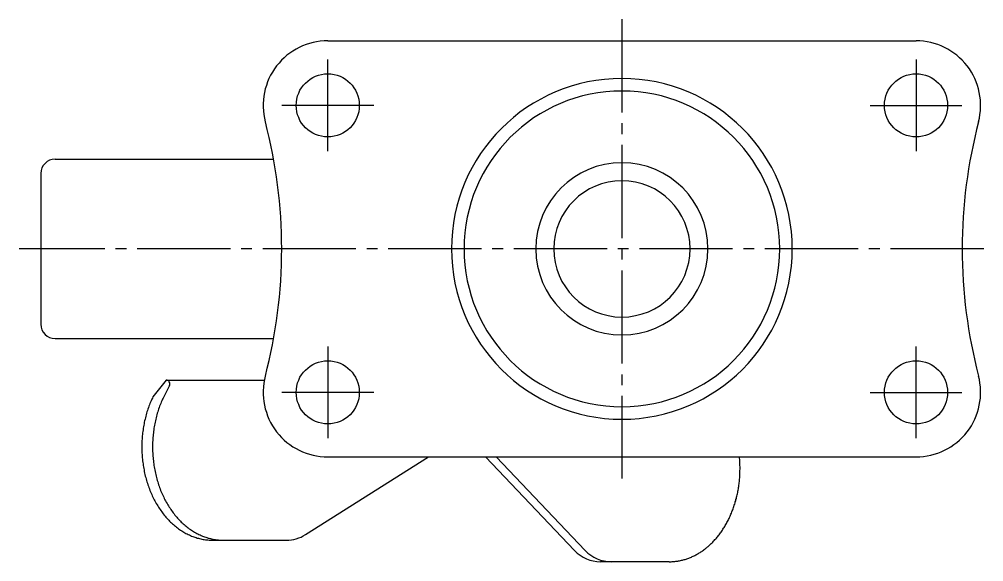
# Model space of a CAD drawing. Extents: x 12 to 284, y 64 to 340.
# Drawn here: x 149.7 to 284.1, y 264.3 to 339.9 of the extents above; entities that cross this region are included whole.
import ezdxf

# ---------------------------------------------------------------- set-up
doc = ezdxf.new("R2010")
doc.units = 0
doc.linetypes.add('CENTER', pattern=[17.5, 13, -1.5, 1.5, -1.5])
doc.layers.get('0').update_dxf_attribs({"linetype": 'CONTINUOUS'})
doc.layers.add('CENTER', color=1, linetype='CENTER')

msp = doc.modelspace()

# ---------------------------------------------------------------- linework, layer by layer
at = {"color": 7, "linetype": 'CONTINUOUS'}
for p, q in [((192.7, 336.92), (274.7, 336.92)), ((154.71, 320.42), (185.15, 320.42)), ((152.71, 318.42), (152.71, 297.42)), ((152.71, 318.42), (152.71, 297.42)), ((154.71, 295.42), (185.15, 295.42)), ((170.19, 289.62), (168.33, 287.32)), ((170.19, 289.62), (183.87, 289.62)), ((170.64, 288.89), (169.83, 287.32)), ((189.6, 268.09), (206.76, 278.92)), ((192.7, 278.92), (274.7, 278.92)), ((227.1, 265.87), (214.68, 278.92)), ((228.6, 265.87), (216.18, 278.92)), ((176.64, 267.32), (186.93, 267.32)), ((240.31, 264.32), (230.72, 264.32))]:
    msp.add_line(p, q, dxfattribs=at)
for points in [[(168.33, 287.32, 0), (168.25, 287.13, 0), (168.16, 286.95, 0), (168.08, 286.76, 0), (168, 286.57, 0), (167.92, 286.38, 0), (167.84, 286.19, 0), (167.77, 285.99, 0), (167.7, 285.8, 0), (167.63, 285.6, 0), (167.57, 285.4, 0), (167.5, 285.2, 0), (167.44, 285, 0), (167.38, 284.79, 0), (167.33, 284.59, 0), (167.28, 284.38, 0), (167.23, 284.17, 0), (167.18, 283.97, 0), (167.13, 283.76, 0), (167.09, 283.55, 0), (167.05, 283.34, 0), (167.01, 283.12, 0), (166.98, 282.91, 0), (166.95, 282.7, 0), (166.92, 282.48, 0), (166.89, 282.27, 0), (166.87, 282.06, 0), (166.85, 281.84, 0), (166.83, 281.62, 0), (166.82, 281.41, 0), (166.8, 281.19, 0), (166.79, 280.97, 0), (166.79, 280.76, 0), (166.78, 280.54, 0), (166.78, 280.32, 0), (166.78, 280.1, 0), (166.79, 279.89, 0), (166.79, 279.67, 0), (166.8, 279.45, 0), (166.82, 279.24, 0), (166.83, 279.02, 0), (166.85, 278.8, 0), (166.87, 278.59, 0), (166.89, 278.37, 0), (166.92, 278.16, 0), (166.95, 277.94, 0), (166.98, 277.73, 0), (167.01, 277.52, 0), (167.05, 277.31, 0), (167.09, 277.1, 0), (167.13, 276.89, 0), (167.18, 276.68, 0), (167.22, 276.47, 0), (167.27, 276.26, 0), (167.33, 276.06, 0), (167.38, 275.85, 0), (167.44, 275.65, 0), (167.5, 275.45, 0), (167.56, 275.25, 0), (167.63, 275.05, 0), (167.7, 274.85, 0), (167.77, 274.65, 0), (167.84, 274.46, 0), (167.92, 274.26, 0), (167.99, 274.07, 0), (168.07, 273.88, 0), (168.16, 273.69, 0), (168.24, 273.51, 0), (168.33, 273.32, 0), (168.42, 273.14, 0), (168.51, 272.96, 0), (168.61, 272.78, 0), (168.7, 272.61, 0), (168.8, 272.43, 0), (168.9, 272.26, 0), (169, 272.09, 0), (169.11, 271.93, 0), (169.22, 271.76, 0), (169.33, 271.6, 0), (169.44, 271.44, 0), (169.55, 271.28, 0), (169.67, 271.13, 0), (169.78, 270.97, 0), (169.91, 270.82, 0), (170.03, 270.68, 0), (170.15, 270.53, 0), (170.27, 270.39, 0), (170.4, 270.25, 0), (170.53, 270.12, 0), (170.66, 269.98, 0), (170.79, 269.85, 0), (170.92, 269.73, 0), (171.06, 269.6, 0), (171.2, 269.48, 0), (171.33, 269.36, 0), (171.47, 269.25, 0), (171.62, 269.13, 0), (171.76, 269.02, 0), (171.9, 268.92, 0), (172.05, 268.81, 0), (172.19, 268.71, 0), (172.34, 268.62, 0), (172.49, 268.53, 0), (172.64, 268.44, 0), (172.79, 268.35, 0), (172.94, 268.27, 0), (173.09, 268.19, 0), (173.25, 268.11, 0), (173.41, 268.04, 0), (173.56, 267.97, 0), (173.72, 267.9, 0), (173.88, 267.84, 0), (174.03, 267.78, 0), (174.19, 267.72, 0), (174.35, 267.67, 0), (174.51, 267.62, 0), (174.68, 267.58, 0), (174.84, 267.54, 0), (175, 267.5, 0), (175.16, 267.46, 0), (175.32, 267.43, 0), (175.49, 267.41, 0), (175.65, 267.38, 0), (175.82, 267.36, 0), (175.98, 267.35, 0), (176.15, 267.33, 0), (176.31, 267.32, 0), (176.47, 267.32, 0), (176.64, 267.32, 0)], [(169.83, 287.32, 0), (169.75, 287.13, 0), (169.66, 286.95, 0), (169.58, 286.76, 0), (169.5, 286.57, 0), (169.42, 286.38, 0), (169.34, 286.19, 0), (169.27, 285.99, 0), (169.2, 285.8, 0), (169.13, 285.6, 0), (169.06, 285.4, 0), (169, 285.2, 0), (168.94, 285, 0), (168.88, 284.79, 0), (168.83, 284.59, 0), (168.78, 284.38, 0), (168.72, 284.17, 0), (168.68, 283.97, 0), (168.63, 283.76, 0), (168.59, 283.55, 0), (168.55, 283.34, 0), (168.51, 283.12, 0), (168.48, 282.91, 0), (168.45, 282.7, 0), (168.42, 282.48, 0), (168.39, 282.27, 0), (168.37, 282.06, 0), (168.35, 281.84, 0), (168.33, 281.62, 0), (168.32, 281.41, 0), (168.3, 281.19, 0), (168.29, 280.97, 0), (168.29, 280.76, 0), (168.28, 280.54, 0), (168.28, 280.32, 0), (168.28, 280.1, 0), (168.29, 279.89, 0), (168.29, 279.67, 0), (168.3, 279.45, 0), (168.32, 279.24, 0), (168.33, 279.02, 0), (168.35, 278.8, 0), (168.37, 278.59, 0), (168.39, 278.37, 0), (168.42, 278.16, 0), (168.45, 277.94, 0), (168.48, 277.73, 0), (168.51, 277.52, 0), (168.55, 277.31, 0), (168.59, 277.1, 0), (168.63, 276.89, 0), (168.68, 276.68, 0), (168.72, 276.47, 0), (168.77, 276.26, 0), (168.83, 276.06, 0), (168.88, 275.85, 0), (168.94, 275.65, 0), (169, 275.45, 0), (169.06, 275.25, 0), (169.13, 275.05, 0), (169.2, 274.85, 0), (169.27, 274.65, 0), (169.34, 274.46, 0), (169.41, 274.26, 0), (169.49, 274.07, 0), (169.57, 273.88, 0), (169.66, 273.69, 0), (169.74, 273.51, 0), (169.83, 273.32, 0), (169.92, 273.14, 0), (170.01, 272.96, 0), (170.1, 272.78, 0), (170.2, 272.61, 0), (170.3, 272.43, 0), (170.4, 272.26, 0), (170.5, 272.09, 0), (170.61, 271.93, 0), (170.72, 271.76, 0), (170.83, 271.6, 0), (170.94, 271.44, 0), (171.05, 271.28, 0), (171.17, 271.13, 0), (171.28, 270.97, 0), (171.4, 270.82, 0), (171.53, 270.68, 0), (171.65, 270.53, 0), (171.77, 270.39, 0), (171.9, 270.25, 0), (172.03, 270.12, 0), (172.16, 269.98, 0), (172.29, 269.85, 0), (172.42, 269.73, 0), (172.56, 269.6, 0), (172.69, 269.48, 0), (172.83, 269.36, 0), (172.97, 269.25, 0), (173.11, 269.13, 0), (173.26, 269.02, 0), (173.4, 268.92, 0), (173.55, 268.81, 0), (173.69, 268.71, 0), (173.84, 268.62, 0), (173.99, 268.53, 0), (174.14, 268.44, 0), (174.29, 268.35, 0), (174.44, 268.27, 0), (174.59, 268.19, 0), (174.75, 268.11, 0), (174.9, 268.04, 0), (175.06, 267.97, 0), (175.22, 267.9, 0), (175.38, 267.84, 0), (175.53, 267.78, 0), (175.69, 267.72, 0), (175.85, 267.67, 0), (176.01, 267.62, 0), (176.18, 267.58, 0), (176.34, 267.54, 0), (176.5, 267.5, 0), (176.66, 267.46, 0), (176.82, 267.43, 0), (176.99, 267.41, 0), (177.15, 267.38, 0), (177.31, 267.36, 0), (177.48, 267.35, 0), (177.64, 267.33, 0), (177.81, 267.32, 0), (177.97, 267.32, 0), (178.14, 267.32, 0)], [(240.31, 264.32, 0), (240.44, 264.32, 0), (240.57, 264.32, 0), (240.7, 264.33, 0), (240.83, 264.34, 0), (240.96, 264.35, 0), (241.09, 264.36, 0), (241.22, 264.37, 0), (241.35, 264.39, 0), (241.48, 264.41, 0), (241.61, 264.43, 0), (241.74, 264.45, 0), (241.87, 264.48, 0), (242, 264.51, 0), (242.13, 264.54, 0), (242.25, 264.57, 0), (242.38, 264.61, 0), (242.51, 264.64, 0), (242.64, 264.69, 0), (242.76, 264.73, 0), (242.89, 264.77, 0), (243.01, 264.82, 0), (243.14, 264.87, 0), (243.26, 264.92, 0), (243.39, 264.97, 0), (243.51, 265.02, 0), (243.64, 265.08, 0), (243.76, 265.14, 0), (243.88, 265.2, 0), (244, 265.26, 0), (244.12, 265.33, 0), (244.24, 265.4, 0), (244.36, 265.47, 0), (244.48, 265.54, 0), (244.6, 265.61, 0), (244.72, 265.69, 0), (244.83, 265.76, 0), (244.95, 265.85, 0), (245.06, 265.93, 0), (245.18, 266.01, 0), (245.29, 266.1, 0), (245.4, 266.19, 0), (245.51, 266.27, 0), (245.62, 266.37, 0), (245.73, 266.46, 0), (245.84, 266.56, 0), (245.95, 266.65, 0), (246.05, 266.75, 0), (246.16, 266.85, 0), (246.26, 266.96, 0), (246.37, 267.06, 0), (246.47, 267.17, 0), (246.57, 267.28, 0), (246.67, 267.39, 0), (246.77, 267.5, 0), (246.87, 267.61, 0), (246.97, 267.73, 0), (247.06, 267.85, 0), (247.16, 267.96, 0), (247.25, 268.08, 0), (247.34, 268.21, 0), (247.43, 268.33, 0), (247.52, 268.45, 0), (247.61, 268.58, 0), (247.7, 268.71, 0), (247.78, 268.84, 0), (247.87, 268.97, 0), (247.95, 269.1, 0), (248.03, 269.24, 0), (248.11, 269.37, 0), (248.19, 269.51, 0), (248.27, 269.65, 0), (248.34, 269.79, 0), (248.42, 269.93, 0), (248.49, 270.07, 0), (248.57, 270.21, 0), (248.64, 270.36, 0), (248.71, 270.5, 0), (248.77, 270.65, 0), (248.84, 270.8, 0), (248.9, 270.95, 0), (248.97, 271.1, 0), (249.03, 271.25, 0), (249.09, 271.4, 0), (249.15, 271.56, 0), (249.2, 271.71, 0), (249.26, 271.87, 0), (249.31, 272.02, 0), (249.37, 272.18, 0), (249.42, 272.34, 0), (249.47, 272.5, 0), (249.51, 272.66, 0), (249.56, 272.82, 0), (249.6, 272.98, 0), (249.65, 273.15, 0), (249.69, 273.31, 0), (249.73, 273.47, 0), (249.76, 273.64, 0), (249.8, 273.8, 0), (249.84, 273.97, 0), (249.87, 274.14, 0), (249.9, 274.3, 0), (249.93, 274.47, 0), (249.96, 274.64, 0), (249.98, 274.81, 0), (250.01, 274.98, 0), (250.03, 275.15, 0), (250.05, 275.32, 0), (250.07, 275.49, 0), (250.09, 275.66, 0), (250.1, 275.83, 0), (250.12, 276, 0), (250.13, 276.17, 0), (250.14, 276.34, 0), (250.15, 276.51, 0), (250.16, 276.69, 0), (250.16, 276.86, 0), (250.16, 277.03, 0), (250.17, 277.2, 0), (250.17, 277.37, 0), (250.17, 277.55, 0), (250.16, 277.72, 0), (250.16, 277.89, 0), (250.15, 278.06, 0), (250.14, 278.23, 0), (250.13, 278.4, 0), (250.12, 278.57, 0), (250.11, 278.75, 0), (250.09, 278.92, 0)]]:
    msp.add_polyline3d(points, dxfattribs=at)
for centre in [(192.7, 327.92), (274.7, 327.92), (192.7, 287.92), (274.7, 287.92)]:
    msp.add_circle(centre, 4.4, dxfattribs=at)
for centre, radius, start, end in [((192.7, 327.92), 9, 90, 194.6649), ((274.7, 327.92), 9, 345.3351, 90), ((233.7, 307.92), 23.75, 0, 180), ((233.7, 307.92), 22, 0, 180), ((116.28, 307.92), 70, 0, 14.6649), ((351.13, 307.92), 70, 165.3351, 180), ((154.71, 318.42), 2, 90, 180), ((233.7, 307.92), 12, 0, 180), ((233.7, 307.92), 9.5, 0, 180), ((116.28, 307.92), 70, 345.3351, 0), ((233.7, 307.92), 23.75, 180, 0), ((233.7, 307.92), 22, 180, 0), ((233.7, 307.92), 12, 180, 0), ((233.7, 307.92), 9.5, 180, 0), ((351.13, 307.92), 70, 180, 194.6649), ((154.71, 297.42), 2, 180, 270), ((170.19, 289.12), 0.5, 332.8856, 90), ((192.7, 287.92), 9, 165.3351, 270), ((274.7, 287.92), 9, 270, 14.6649), ((186.93, 272.32), 5, 270, 302.251), ((230.72, 269.32), 5, 223.574, 270), ((232.22, 269.32), 5, 223.574, 270)]:
    msp.add_arc(centre, radius, start, end, dxfattribs=at)
at = {"layer": 'CENTER', "color": 1, "linetype": 'CENTER'}
for p, q in [((233.7, 339.92), (233.7, 275.92)), ((192.7, 321.52), (192.7, 334.32)), ((274.7, 334.32), (274.7, 321.52)), ((199.1, 327.92), (186.3, 327.92)), ((268.3, 327.92), (281.1, 327.92)), ((284.13, 307.92), (149.7, 307.92)), ((192.7, 294.32), (192.7, 281.52)), ((274.7, 281.52), (274.7, 294.32)), ((199.1, 287.92), (186.3, 287.92)), ((268.3, 287.92), (281.1, 287.92))]:
    msp.add_line(p, q, dxfattribs=at)

doc.saveas('drawing.dxf')
